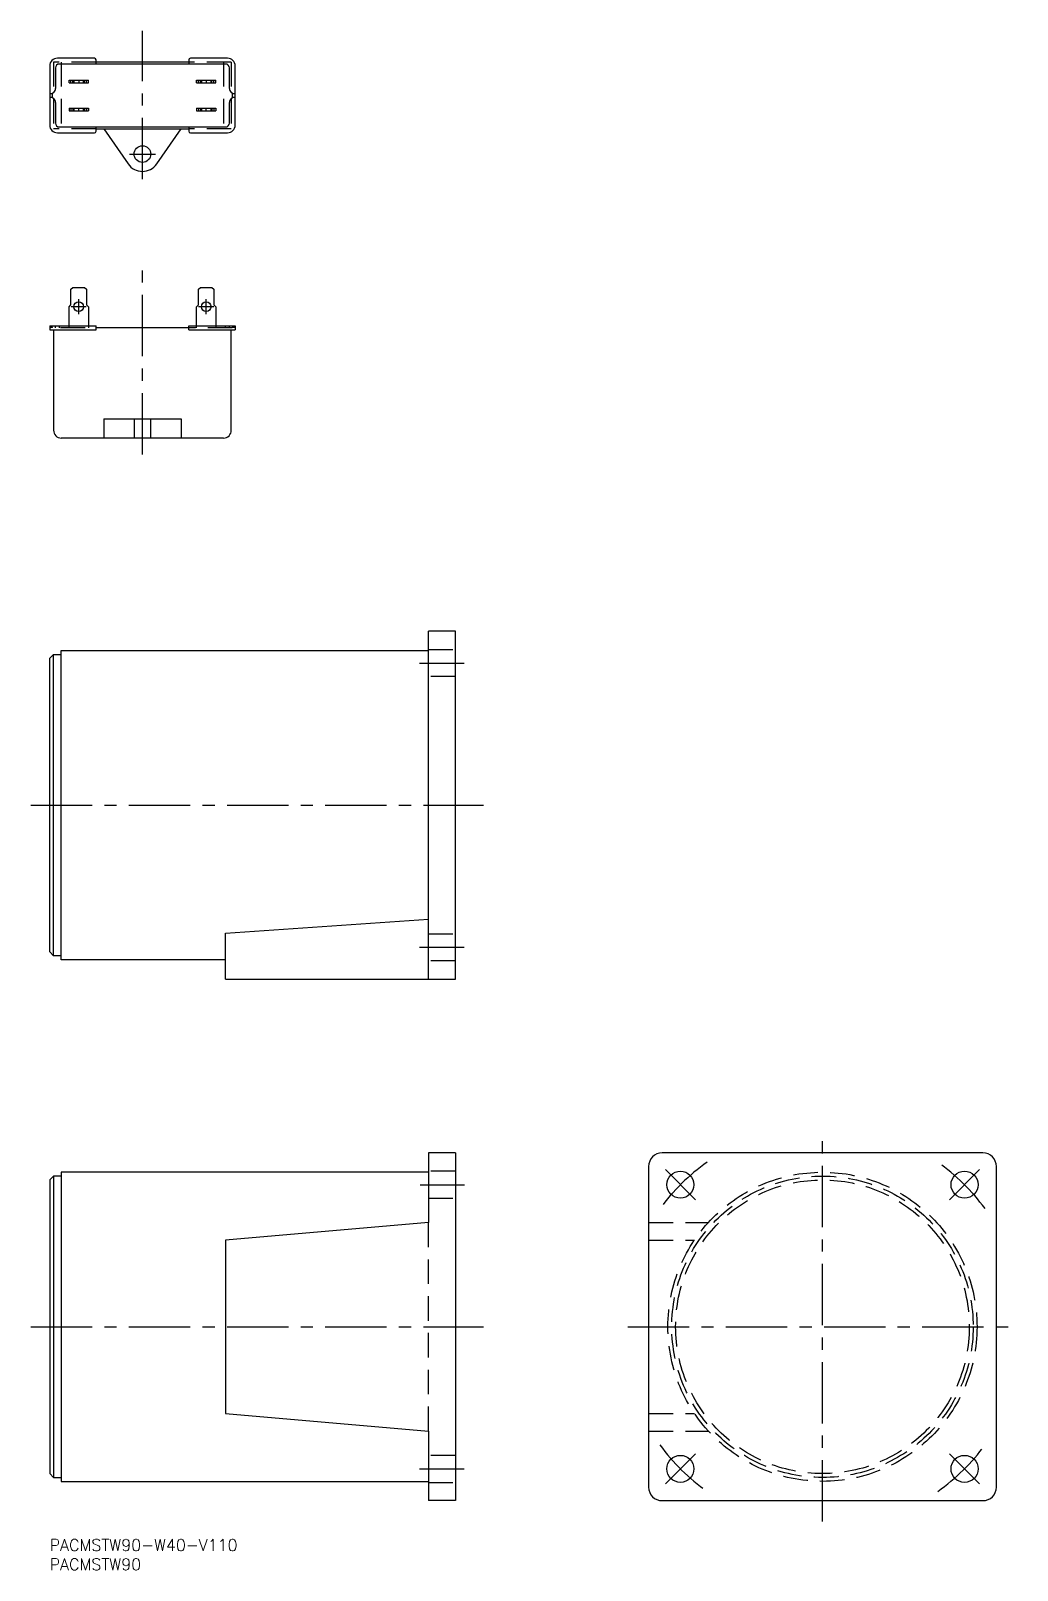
# Model space of a CAD drawing. Extents: x -5 to 250, y -8 to 390.
import ezdxf

# ---------------------------------------------------------------- set-up
doc = ezdxf.new("R2010")
doc.units = 0
doc.header["$LTSCALE"] = 0.5
doc.linetypes.add('CENTER', pattern=[50.8, 31.75, -6.35, 6.35, -6.35])
doc.linetypes.add('DASHED', pattern=[19.05, 12.7, -6.35])
for name, color, linetype in [('MSM_CENTER', 1, 'CENTER'), ('MSM_CONTINUOUS', 7, 'CONTINUOUS'), ('MSM_DASHED', 4, 'DASHED'), ('MSM_PART_NUMBER', 7, 'CONTINUOUS')]:
    doc.layers.add(name, color=color, linetype=linetype)
doc.styles.get("Standard").update_dxf_attribs({"font": 'txt.shx', "height": 3, "bigfont": 'bigfont.shx'})

msp = doc.modelspace()

# ---------------------------------------------------------------- linework, layer by layer
at = {"layer": 'MSM_CENTER'}
for p, q in [((24, 351.98), (24, 390.4)), ((7.5, 377.69), (7.5, 376.86)), ((40.5, 377.69), (40.5, 376.86)), ((7.5, 369.61), (7.5, 370.44)), ((40.5, 369.61), (40.5, 370.44)), ((20.61, 358.5), (27.39, 358.5)), ((24, 280.77), (24, 329.91)), ((9.47, 319), (5.53, 319)), ((7.5, 317.03), (7.5, 320.97)), ((42.47, 319), (38.53, 319)), ((40.5, 317.03), (40.5, 320.97)), ((95.72, 226.77), (107.28, 226.77)), ((-4.9, 190), (112.3, 190)), ((95.72, 153.23), (107.28, 153.23)), ((200, 4.6), (200, 105.4)), ((167.13, 87.87), (159.33, 95.67)), ((232.87, 87.87), (240.67, 95.67)), ((95.84, 91.77), (107.39, 91.77)), ((-4.9, 55), (112.3, 55)), ((149.6, 55), (250.4, 55)), ((167.13, 22.13), (159.33, 14.33)), ((232.87, 22.13), (240.67, 14.33)), ((95.72, 18.23), (107.28, 18.23))]:
    msp.add_line(p, q, dxfattribs=at)
for start, end in [(125.0066, 143.9958), (36.0042, 54.9934), (216.0042, 234.9934), (305.0066, 323.9958)]:
    msp.add_arc((200, 55), 52, start, end, dxfattribs=at)
at = {"layer": 'MSM_CONTINUOUS'}
for p, q in [((11.6, 383.3), (2, 383.3)), ((12, 381.8), (12, 382.9)), ((36, 382.9), (36, 381.8)), ((46, 383.3), (36.4, 383.3)), ((0, 381.3), (0, 366)), ((1.5, 380.8), (1.5, 375.45)), ((45.5, 381.8), (2.5, 381.8)), ((36, 382.3), (12, 382.3)), ((46.5, 375.45), (46.5, 380.8)), ((48, 366), (48, 381.3)), ((5, 377.65), (10, 377.65)), ((5, 376.9), (5, 377.65)), ((5, 376.9), (10, 376.9)), ((5.5, 376.9), (5.5, 377.65)), ((6, 376.9), (6, 377.65)), ((9, 376.9), (9, 377.65)), ((9.5, 376.9), (9.5, 377.65)), ((10, 376.9), (10, 377.65)), ((38, 376.9), (38, 377.65)), ((38, 377.65), (43, 377.65)), ((38, 376.9), (43, 376.9)), ((38.5, 376.9), (38.5, 377.65)), ((39, 376.9), (39, 377.65)), ((42, 376.9), (42, 377.65)), ((42.5, 376.9), (42.5, 377.65)), ((43, 376.9), (43, 377.65)), ((0.75, 373.03), (0.75, 374.27)), ((1.5, 371.85), (1.5, 366.5)), ((46.5, 366.5), (46.5, 371.85)), ((47.25, 374.27), (47.25, 373.03)), ((5, 370.4), (10, 370.4)), ((5, 370.4), (5, 369.65)), ((5, 369.65), (10, 369.65)), ((5.5, 370.4), (5.5, 369.65)), ((6, 370.4), (6, 369.65)), ((9, 370.4), (9, 369.65)), ((9.5, 370.4), (9.5, 369.65)), ((10, 370.4), (10, 369.65)), ((38, 370.4), (43, 370.4)), ((38, 370.4), (38, 369.65)), ((38, 369.65), (43, 369.65)), ((38.5, 370.4), (38.5, 369.65)), ((39, 370.4), (39, 369.65)), ((42, 370.4), (42, 369.65)), ((42.5, 370.4), (42.5, 369.65)), ((43, 370.4), (43, 369.65)), ((2, 364), (11.6, 364)), ((2.5, 365.5), (45.5, 365.5)), ((12, 364.4), (12, 365.5)), ((12, 365), (36, 365)), ((14, 365), (20.31, 355.93)), ((27.69, 355.93), (34, 365)), ((36, 365.5), (36, 364.4)), ((36.4, 364), (46, 364)), ((5.5, 323.5), (6, 324)), ((5.5, 319.5), (5.5, 323.5)), ((6, 324), (9, 324)), ((9, 324), (9.5, 323.5)), ((9.5, 323.5), (9.5, 319.5)), ((38.5, 323.5), (39, 324)), ((38.5, 319.5), (38.5, 323.5)), ((39, 324), (42, 324)), ((42, 324), (42.5, 323.5)), ((42.5, 323.5), (42.5, 319.5)), ((5, 319), (5.5, 319.5)), ((5, 314), (5, 319)), ((9.5, 319.5), (10, 319)), ((10, 319), (10, 314)), ((38, 319), (38.5, 319.5)), ((38, 314), (38, 319)), ((42.5, 319.5), (43, 319)), ((43, 319), (43, 314)), ((0, 314), (0, 313)), ((0, 314), (12, 314)), ((0, 313), (12, 313)), ((1, 313), (1, 287)), ((12, 313), (12, 314)), ((12, 313.6), (36, 313.6)), ((36, 314), (48, 314)), ((36, 313), (36, 314)), ((36, 313), (48, 313)), ((47, 287), (47, 313)), ((48, 314), (48, 313)), ((14, 290), (34, 290)), ((14, 290), (14, 285)), ((34, 290), (34, 285)), ((45, 285), (3, 285)), ((98, 145), (98, 235)), ((105, 235), (98, 235)), ((105, 145), (105, 235)), ((0, 228), (1, 229)), ((0, 152), (0, 228)), ((1, 229), (3, 229)), ((1, 151), (1, 229)), ((3, 230), (98, 230)), ((3, 150), (3, 230)), ((45.5, 156.86), (98, 160.49)), ((45.5, 145), (45.5, 156.86)), ((1, 151), (0, 152)), ((3, 151), (1, 151)), ((45.5, 150), (3, 150)), ((45.5, 145), (105, 145)), ((98, 100), (98, 82)), ((105, 100), (98, 100)), ((105, 100), (105, 10)), ((241.5, 100), (158.5, 100)), ((155, 96.5), (155, 13.5)), ((245, 13.5), (245, 96.5)), ((1, 94), (0, 93)), ((0, 93), (0, 17)), ((3, 94), (1, 94)), ((1, 94), (1, 16)), ((98, 95), (3, 95)), ((3, 95), (3, 15)), ((98, 82), (45.5, 77.41)), ((45.5, 77.41), (45.5, 32.59)), ((45.5, 32.59), (98, 28)), ((98, 28), (98, 10)), ((0, 17), (1, 16)), ((1, 16), (3, 16)), ((3, 15), (98, 15)), ((105, 10), (98, 10)), ((158.5, 10), (241.5, 10))]:
    msp.add_line(p, q, dxfattribs=at)
for centre, radius in [((24, 358.5), 2.15), ((7.5, 319), 1.25), ((40.5, 319), 1.25), ((163.23, 91.77), 3.5), ((236.77, 91.77), 3.5), ((163.23, 18.23), 3.5), ((236.77, 18.23), 3.5)]:
    msp.add_circle(centre, radius, dxfattribs=at)
for centre, radius, start, end in [((2, 381.3), 2, 90, 180), ((11.6, 382.9), 0.4, 0, 90), ((36.4, 382.9), 0.4, 90, 180), ((46, 381.3), 2, 0, 90), ((2.5, 380.8), 1, 90, 180), ((45.5, 380.8), 1, 0, 90), ((0.2, 375.45), 1.3, 261.1501, 0), ((47.8, 375.45), 1.3, 180, 278.8499), ((0.2, 371.85), 1.3, 0, 98.8499), ((47.8, 371.85), 1.3, 81.1501, 180), ((2, 366), 2, 180, 270), ((2.5, 366.5), 1, 180, 270), ((11.6, 364.4), 0.4, 270, 0), ((36.4, 364.4), 0.4, 180, 270), ((45.5, 366.5), 1, 270, 360), ((46, 366), 2, 270, 0), ((24, 358.5), 4.5, 214.8096, 325.1904), ((3, 287), 2, 180, 270), ((45, 287), 2, 270, 0), ((158.5, 96.5), 3.5, 90, 180), ((241.5, 96.5), 3.5, 0, 90), ((158.5, 13.5), 3.5, 180, 270), ((241.5, 13.5), 3.5, 270, 0)]:
    msp.add_arc(centre, radius, start, end, dxfattribs=at)
at = {"layer": 'MSM_DASHED'}
for p, q in [((1, 382.3), (1, 365)), ((12, 382.3), (1, 382.3)), ((3, 382.3), (3, 365)), ((47, 382.3), (36, 382.3)), ((45, 382.3), (45, 365)), ((47, 382.3), (47, 365)), ((6.25, 377.65), (6.25, 376.9)), ((8.75, 376.9), (8.75, 377.65)), ((39.25, 377.65), (39.25, 376.9)), ((41.75, 376.9), (41.75, 377.65)), ((6.25, 370.4), (6.25, 369.65)), ((8.75, 369.65), (8.75, 370.4)), ((39.25, 370.4), (39.25, 369.65)), ((41.75, 369.65), (41.75, 370.4)), ((12, 365), (1, 365)), ((47, 365), (36, 365)), ((0.75, 313.6), (0, 313.6)), ((0.75, 313.5), (0.75, 313.6)), ((47.25, 313.5), (0.75, 313.5)), ((1.5, 313.5), (1.5, 314)), ((2.5, 313.5), (2.5, 314)), ((5, 313.5), (5, 314)), ((10, 314), (10, 313.5)), ((38, 313.5), (38, 314)), ((43, 314), (43, 313.5)), ((45.5, 313.5), (45.5, 314)), ((46.5, 313.5), (46.5, 314)), ((48, 313.6), (47.25, 313.6)), ((47.25, 313.5), (47.25, 313.6)), ((21.85, 290), (21.85, 285)), ((26.15, 285), (26.15, 290)), ((98, 230.27), (105, 230.27)), ((105, 223.27), (98, 223.27)), ((98, 156.73), (105, 156.73)), ((105, 149.73), (98, 149.73)), ((105, 95.27), (98, 95.27)), ((98, 88.27), (105, 88.27)), ((98, 28), (98, 82)), ((155, 82), (170.49, 82)), ((155, 77.41), (166.86, 77.41)), ((155, 32.59), (166.86, 32.59)), ((155, 28), (170.49, 28)), ((105, 21.73), (98, 21.73)), ((98, 14.73), (105, 14.73))]:
    msp.add_line(p, q, dxfattribs=at)
for radius in [40, 39, 38]:
    msp.add_circle((200, 55), radius, dxfattribs=at)

# ---------------------------------------------------------------- texts
at = {"layer": 'MSM_PART_NUMBER'}
for s, p in [('PACMSTW90-W40-V110 ', (0, -3)), ('PACMSTW90', (0, -8))]:
    msp.add_text(s, height=3, dxfattribs=at).set_placement(p)

doc.saveas('drawing.dxf')
